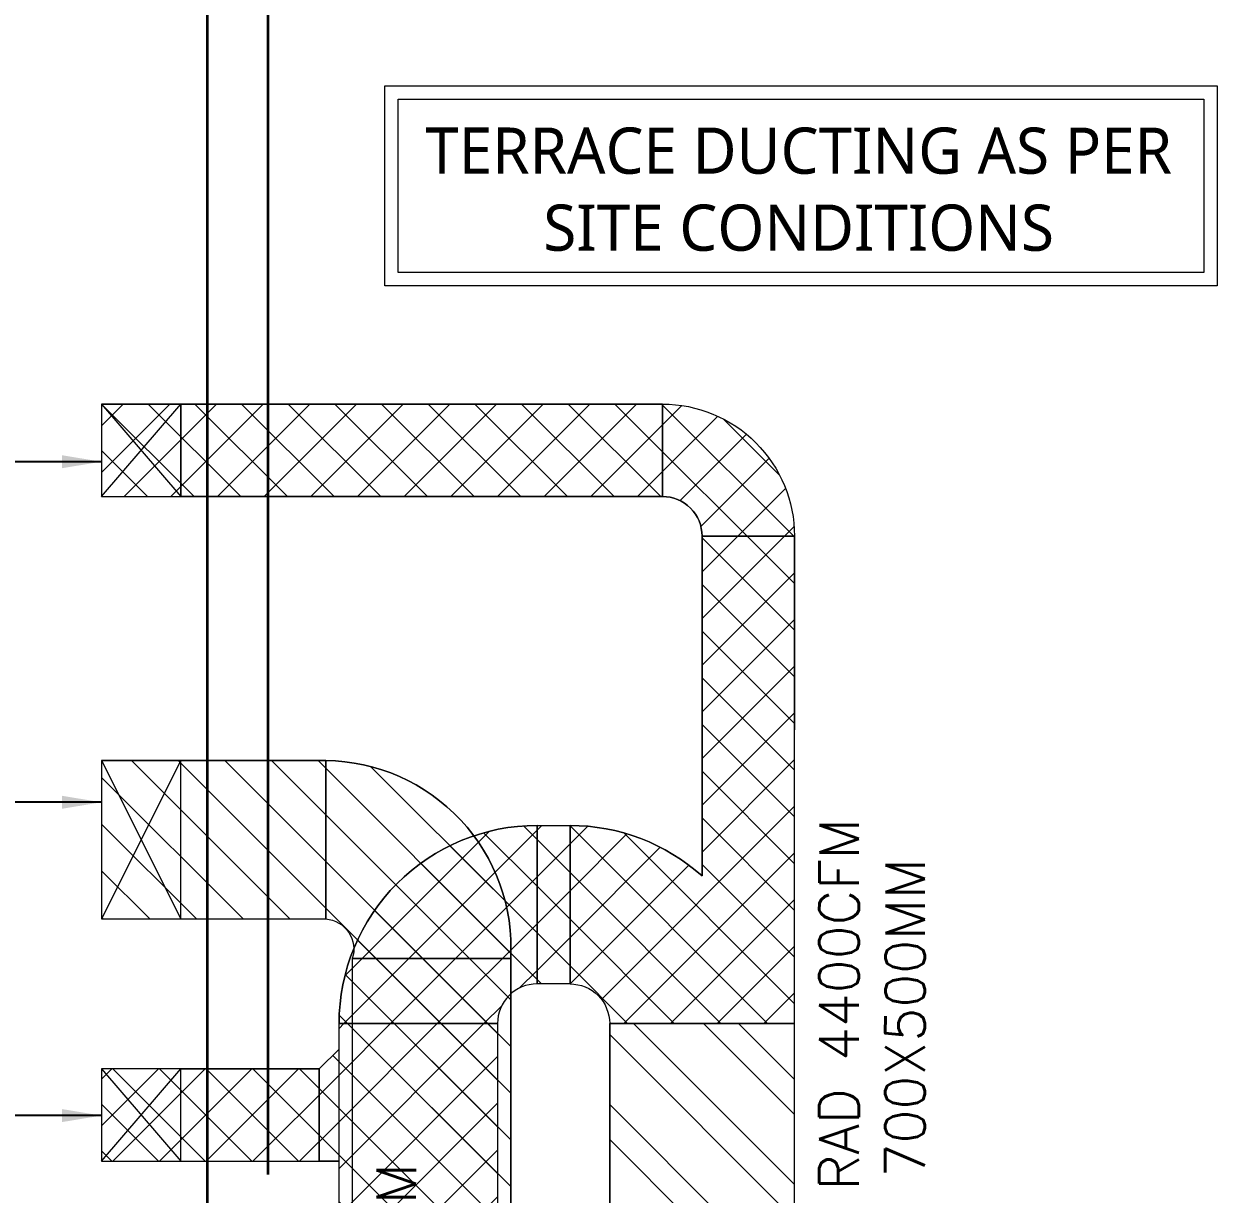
# Model space of a CAD drawing. Extents: x 2982526 to 3135339, y -1389320 to -1338265.
# Drawn here: x 3080617 to 3085137, y -1360154 to -1355722 of the extents above; entities that cross this region are included whole.
import ezdxf

# ---------------------------------------------------------------- set-up
doc = ezdxf.new("R2010")
doc.units = 0
doc.header["$MEASUREMENT"] = 0
doc.linetypes.add('1', pattern=[0, 0, 0])
doc.layers.get('0').update_dxf_attribs({"color": 6, "linetype": '1'})
doc.layers.add('MEP_HVAC_RA_DUCT', color=1, linetype='Continuous', lineweight=9)
doc.layers.add('WALL', color=7, linetype='1', lineweight=35)
doc.layers.add('MEP_HVAC_SUPPLY_AIR_DUCT', color=3, linetype='Continuous')
doc.layers.add('MEP_HVAC_TEXT', color=7, linetype='Continuous')
doc.styles.add('ROMANS', font='romans.shx')
doc.styles.add('VERDANA', font='verdana.ttf')
doc.dimstyles.new('MM', dxfattribs={"dimscale": 0, "dimtxt": 230, "dimasz": 60, "dimexe": 100, "dimexo": 0.0625, "dimgap": 25, "dimtad": 0, "dimdec": 0, "dimzin": 0, "dimdsep": 46, "dimtxsty": 'ROMANS', "dimblk": 'OBLIQUE', "dimcen": 0.09, "dimdle": 100, "dimclrd": 5, "dimclre": 5, "dimclrt": 6, "dimadec": 0, "dimazin": 0, "dimtfac": 1, "dimtdec": 0, "dimtofl": 0, "dimtmove": 1, "dimatfit": 3, "dimfxl": 1, "dimfrac": 2, "dimtolj": 1, "dimtzin": 0, "dimarcsym": 0})

# ---------------------------------------------------------------- blocks, each defined once
blk = doc.blocks.new('Trc flr')
at = {"layer": 'WALL', "color": 8}
for p, q in [((0, 21170), (0, 14375)), ((230, 19890), (230, 15290))]:
    blk.add_line(p, q, dxfattribs=at)
blk = doc.blocks.new('_Oblique')
at = {"color": 0, "linetype": 'ByBlock', "lineweight": -2}
blk.add_line((-0.5, -0.5), (0.5, 0.5), dxfattribs=at)

msp = doc.modelspace()

# ---------------------------------------------------------------- hatches: boundary and pattern name
at = {"layer": 'MEP_HVAC_RA_DUCT', "lineweight": 0}
h = msp.add_hatch(dxfattribs=at)
h.set_pattern_fill('ANSI37', color=8, scale=1000, angle=90)
h.paths.add_polyline_path([(3083036.3, -1357162.2), (3080911.3, -1357162.2), (3080911.3, -1357512.2), (3083036.3, -1357512.2)])
edge = h.paths.add_edge_path()
edge.add_line((3083036.3, -1357512.2), (3083036.3, -1357162.2))
edge.add_arc((3083036.3, -1357662.2), 500, -0.0006, 90.0013, ccw=False)
edge.add_line((3083536.3, -1357662.2), (3083186.3, -1357662.2))
edge.add_arc((3083036.3, -1357662.2), 150, 359.9979, 450.005)
edge.add_line((3083036.3, -1357512.2), (3083036.3, -1357512.2))
edge = h.paths.add_edge_path()
edge.add_line((3082836.3, -1359508.1), (3083536.3, -1359508.1))
edge.add_line((3083536.3, -1359508.1), (3083536.3, -1357662.2))
edge.add_line((3083536.3, -1357662.2), (3083186.3, -1357662.2))
edge.add_line((3083186.3, -1357662.2), (3083186.3, -1358949.1))
edge.add_arc((3082686.3, -1359508.1), 750, 48.1897, 90)
edge.add_line((3082686.3, -1358758.1), (3082686.3, -1359358.1))
edge.add_arc((3082686.3, -1359508.1), 150, 0, 90, ccw=False)
h = msp.add_hatch(dxfattribs=at)
h.set_pattern_fill('ANSI37', color=8, scale=1000, angle=90)
edge = h.paths.add_edge_path()
edge.add_line((3082411.3, -1359508.1), (3081811.3, -1359508.1))
edge.add_arc((3082561.3, -1359508.1), 750, 90, 180, ccw=False)
edge.add_line((3082561.3, -1358758.1), (3082561.3, -1359358.1))
edge.add_arc((3082561.3, -1359508.1), 150, 90, 180)
h = msp.add_hatch(dxfattribs=at)
h.set_pattern_fill('ANSI37', color=8, scale=1000, angle=90)
h.paths.add_polyline_path([(3082561.3, -1359358.1), (3082561.3, -1358758.1), (3082686.3, -1358758.1), (3082686.3, -1359358.1)])
h = msp.add_hatch(dxfattribs=at)
h.set_pattern_fill('ANSI37', color=8, scale=1000, angle=90)
h.paths.add_polyline_path([(3082411.3, -1362933.1), (3081811.3, -1362933.1), (3081811.3, -1359508.1), (3082411.3, -1359508.1)])
h = msp.add_hatch(dxfattribs=at)
h.set_pattern_fill('ANSI32', color=8, scale=750, angle=90)
h.set_pattern_definition([(135, (2809926.95, -3470342.25), (-198.873782, -198.873782), []), (135, (2809926.95, -3470209.67), (-198.873782, -198.873782), [])])
h.paths.add_polyline_path([(3082836.3, -1359508.1), (3082836.3, -1360874), (3083536.3, -1360874), (3083536.3, -1359508.1)])
h = msp.add_hatch(dxfattribs=at)
h.set_pattern_fill('ANSI37', color=8, scale=1000, angle=90)
h.paths.add_polyline_path([(3081736.3, -1359679.8), (3080911.3, -1359679.8), (3080911.3, -1360029.8), (3081736.3, -1360029.8)])
h.paths.add_polyline_path([(3081736.3, -1360029.8), (3081811.3, -1360029.8), (3081811.3, -1359604.8), (3081736.3, -1359679.8)])
at = {"layer": 'MEP_HVAC_SUPPLY_AIR_DUCT', "lineweight": 0}
h = msp.add_hatch(dxfattribs=at)
h.set_pattern_fill('ANSI31', color=8, scale=1000, angle=90)
h.paths.add_polyline_path([(3082461.3, -1359262.2), (3081861.3, -1359262.2), (3081861.3, -1362700.8), (3082461.3, -1362700.8)])
h.paths.add_polyline_path([(3080911.3, -1359112.2), (3081761.3, -1359112.2), (3081761.3, -1358512.2), (3080911.3, -1358512.2)])
edge = h.paths.add_edge_path()
edge.add_line((3081861.3, -1359262.2), (3082461.3, -1359262.2))
edge.add_arc((3081753.8, -1359220.9), 708.7, 356.6598, 449.3904)
edge.add_line((3081761.3, -1358512.2), (3081761.3, -1359112.2))
edge.add_arc((3081752.6, -1359226.3), 114.4, -18.2795, 85.6596, ccw=False)

# ---------------------------------------------------------------- linework, layer by layer
at = {"layer": 'MEP_HVAC_RA_DUCT', "color": 1, "lineweight": 0}
for points in [[(3081211.3, -1357512.2), (3081211.3, -1357162.2), (3080911.3, -1357162.2), (3080911.3, -1357512.2)], [(3081211.3, -1357512.2), (3081211.3, -1357162.2), (3080911.3, -1357162.2), (3080911.3, -1357512.2)], [(3083036.3, -1357512.2), (3083036.3, -1357162.2), (3081211.3, -1357162.2), (3081211.3, -1357512.2)], [(3083036.3, -1357162.2), (3083036.3, -1357512.2), (3081211.3, -1357512.2), (3081211.3, -1357162.2)], [(3081211.3, -1360029.8), (3081211.3, -1359679.8), (3080911.3, -1359679.8), (3080911.3, -1360029.8)], [(3081211.3, -1360029.8), (3081211.3, -1359679.8), (3080911.3, -1359679.8), (3080911.3, -1360029.8)]]:
    msp.add_lwpolyline(points, close=True, dxfattribs=at)
for points in [[(3080911.3, -1357512.2), (3081211.3, -1357162.2)], [(3080911.3, -1357162.2), (3081211.3, -1357512.2)], [(3080911.3, -1357512.2), (3081211.3, -1357162.2)], [(3080911.3, -1357162.2), (3081211.3, -1357512.2)], [(3080911.3, -1360029.8), (3081211.3, -1359679.8)], [(3080911.3, -1359679.8), (3081211.3, -1360029.8)], [(3080911.3, -1360029.8), (3081211.3, -1359679.8)], [(3080911.3, -1359679.8), (3081211.3, -1360029.8)]]:
    msp.add_lwpolyline(points, dxfattribs=at)
at = {"layer": 'MEP_HVAC_RA_DUCT', "lineweight": 0}
for points in [[(3080911.3, -1357162.2), (3083036.3, -1357162.2, -0.414214), (3083536.3, -1357662.2), (3083536.3, -1358395.7)], [(3080911.3, -1357512.2), (3083036.3, -1357512.2, -0.414214), (3083186.3, -1357662.2), (3083186.3, -1358395.7)], [(3082561.3, -1358758.1, 0.414214), (3081811.3, -1359508.1, 0.414214)], [(3082686.3, -1358758.1, -0.184483), (3083186.3, -1358949.1, -0.184483)], [(3082561.3, -1359358.1, 0.414214), (3082411.3, -1359508.1)], [(3082686.3, -1359358.1, -0.414214), (3082836.3, -1359508.1)], [(3081161.3, -1363083.1), (3081661.3, -1363083.1, 0.414214), (3081811.3, -1362933.1), (3081811.3, -1359508.1)]]:
    msp.add_lwpolyline(points, format="xyb", dxfattribs=at)
for points in [[(3083036.3, -1357162.2), (3080911.3, -1357162.2), (3080911.3, -1357512.2), (3083036.3, -1357512.2)], [(3082561.3, -1359358.1), (3082561.3, -1358758.1), (3082686.3, -1358758.1), (3082686.3, -1359358.1)], [(3082411.3, -1362933.1), (3081811.3, -1362933.1), (3081811.3, -1359508.1), (3082411.3, -1359508.1)], [(3082836.3, -1359508.1), (3082836.3, -1360874), (3083536.3, -1360874), (3083536.3, -1359508.1)], [(3081736.3, -1360029.8), (3081811.3, -1360029.8), (3081811.3, -1359604.8), (3081736.3, -1359679.8)], [(3081736.3, -1359679.8), (3080911.3, -1359679.8), (3080911.3, -1360029.8), (3081736.3, -1360029.8)]]:
    msp.add_lwpolyline(points, close=True, dxfattribs=at)
for points in [[(3083036.3, -1357512.2), (3083036.3, -1357162.2, -0.414223), (3083536.3, -1357662.2), (3083186.3, -1357662.2, 0.41425), (3083036.3, -1357512.2)], [(3082836.3, -1359508.1), (3083536.3, -1359508.1), (3083536.3, -1357662.2), (3083186.3, -1357662.2), (3083186.3, -1358949.1, 0.184483), (3082686.3, -1358758.1), (3082686.3, -1359358.1, -0.414214), (3082836.3, -1359508.1)]]:
    msp.add_lwpolyline(points, format="xyb", close=True, dxfattribs=at)
for points in [[(3083186.3, -1358949.1), (3083186.3, -1357662.2)], [(3083186.3, -1357662.2), (3083536.3, -1357662.2)], [(3083536.3, -1360876.4), (3083536.3, -1357662.2)], [(3082561.3, -1358758.1), (3082686.3, -1358758.1)], [(3082561.3, -1359358.1), (3082561.3, -1358758.1)], [(3082686.3, -1359358.1), (3082686.3, -1358758.1)], [(3082686.3, -1359358.1), (3082561.3, -1359358.1)], [(3082836.3, -1359508.1), (3083536.3, -1359508.1)], [(3082836.3, -1360874), (3082836.3, -1359508.1)], [(3081811.3, -1360029.8), (3081736.3, -1360029.8), (3081736.3, -1359679.8), (3081811.3, -1359604.8)], [(3081211.3, -1359679.8), (3081736.3, -1359679.8)], [(3081211.3, -1360029.8), (3081811.3, -1360029.8)]]:
    msp.add_lwpolyline(points, dxfattribs=at)
at = {"layer": 'MEP_HVAC_RA_DUCT', "lineweight": 0, "elevation": 7192.4}
msp.add_lwpolyline([(3082411.3, -1359508.1), (3081811.3, -1359508.1, -0.414214), (3082561.3, -1358758.1), (3082561.3, -1359358.1, 0.414214), (3082411.3, -1359508.1)], format="xyb", close=True, dxfattribs=at)
for points in [[(3082411.3, -1359508.1), (3081811.3, -1359508.1)], [(3082411.3, -1359508.1), (3082411.3, -1365465.8)]]:
    msp.add_lwpolyline(points, dxfattribs=at)
at = {"layer": 'MEP_HVAC_SUPPLY_AIR_DUCT', "lineweight": 0}
for points in [[(3080911.3, -1358512.2), (3081761.3, -1358512.2, -0.428242), (3082461.3, -1359262.2), (3082461.3, -1362700.8)], [(3080911.3, -1359112.2), (3081761.3, -1359112.2, -0.487404), (3081861.3, -1359262.2), (3081861.3, -1362700.8)]]:
    msp.add_lwpolyline(points, format="xyb", dxfattribs=at)
for points in [[(3080911.3, -1359112.2), (3081211.3, -1359112.2), (3081211.3, -1358512.2), (3080911.3, -1358512.2)], [(3080911.3, -1359112.2), (3081761.3, -1359112.2), (3081761.3, -1358512.2), (3080911.3, -1358512.2)]]:
    msp.add_lwpolyline(points, close=True, dxfattribs=at)
for points in [[(3080911.3, -1358512.2), (3081211.3, -1359112.2)], [(3081211.3, -1358512.2), (3080911.3, -1359112.2)], [(3081861.3, -1359262.2), (3082461.3, -1359262.2)]]:
    msp.add_lwpolyline(points, dxfattribs=at)
msp.add_lwpolyline([(3081861.3, -1359262.2), (3082461.3, -1359262.2, 0.428242), (3081761.3, -1358512.2), (3081761.3, -1359112.2, -0.487404), (3081861.3, -1359262.2)], format="xyb", close=True, dxfattribs=at)
at = {"layer": 'MEP_HVAC_SUPPLY_AIR_DUCT', "linetype": 'ByBlock', "lineweight": 0}
msp.add_lwpolyline([(3082461.3, -1359262.2), (3081861.3, -1359262.2), (3081861.3, -1362700.8), (3082461.3, -1362700.8)], close=True, dxfattribs=at)
at = {"layer": 'MEP_HVAC_TEXT', "color": 0, "linetype": 'ByBlock', "lineweight": 0}
for points in [[(3081984.6, -1355957.2), (3085137.3, -1355957.2), (3085137.3, -1356714.4), (3081984.6, -1356714.4)], [(3082034.6, -1356007.2), (3085087.3, -1356007.2), (3085087.3, -1356664.4), (3082034.6, -1356664.4)]]:
    msp.add_lwpolyline(points, close=True, dxfattribs=at)

# ---------------------------------------------------------------- block references
at = {"layer": 'WALL', "lineweight": 0}
msp.add_blockref('Trc flr', (3081311.3, -1375369.8), dxfattribs=at)

# ---------------------------------------------------------------- texts
at = {"layer": 'MEP_HVAC_TEXT', "color": 0, "linetype": 'ByBlock', "lineweight": 0, "attachment_point": 1, "style": 'VERDANA'}
for s, insert, char_height, width, rotation in [('\\pxqc;{\\fTrebuchet MS|b0|i0|c0|p34;\\C256;TERRACE DUCTING AS PER SITE CONDITIONS}', (3081961.6, -1356114.7, 0), 175, 3181.292, 359.9931), ('\\pxqc;{\\Fromans|c0;\\C1; RAD\\C0; 4400CFM\\P700X500MM}', (3083630.2, -1361203.5, 7192.4), 150, 3433.481, 89.9931), ('\\pxqc;{\\Fromans|c0;\\C1; RAD\\C0; 3300CFM\\P600X450MM}', (3081952.4, -1362509.7, 7192.4), 150, 3433.481, 89.9931)]:
    msp.add_mtext(s, dxfattribs=dict(at, insert=insert, char_height=char_height, width=width, rotation=rotation))

# ---------------------------------------------------------------- leaders
at = {"layer": 'MEP_HVAC_TEXT', "color": 0, "linetype": 'ByBlock', "lineweight": 0}
for points in [[(3080911.3, -1357380.5), (3078937.3, -1357380.5)], [(3080911.3, -1358670.2), (3078967.1, -1358670.2)], [(3080911.3, -1359856.7), (3078995.2, -1359856.7)]]:
    msp.add_leader(points, dimstyle='MM', override={"dimscale": 1, "dimasz": 150, "dimgap": 150, "dimclrd": 7}, dxfattribs=at)

doc.saveas('drawing.dxf')
